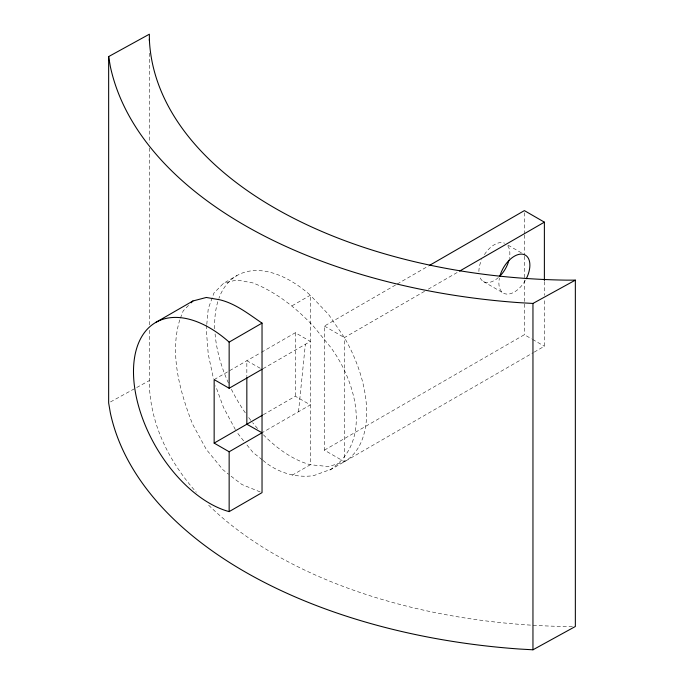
<?xml version="1.0" encoding="UTF-8"?>
<svg xmlns="http://www.w3.org/2000/svg" width="684" height="684" viewBox="0 0 684 684"><rect width="100%" height="100%" fill="white"/><g stroke="black" fill="none" stroke-linecap="round" stroke-linejoin="round"><path stroke-width="0.51" stroke-dasharray="3.42 2.56" d="M206.688 325.43L206.303 329.603L208.244 354.184L213.493 378.774M206.79 324.387L208.244 308.758L213.93 293.077L223.488 283.33L236.938 275.567M298.515 411.717L305.363 344.266M179.755 319.907C169.307 354.021 180.003 391.966 192.572 424.157L206.329 449.439L223.001 469.805L228.542 474.217M180.448 318.086L183.235 310.801L189.699 304.243M263.024 460.426C276.815 472.276 295.83 478.338 313.819 475.594L330.68 469.395C372.677 441.12 356.022 381.518 330.68 347.301L313.819 326.653C296.634 308.364 276.584 292.239 253.037 282.954L236.655 279.961L223.488 283.33M292.059 305.791L310.339 295.231L328.671 314.58L344.403 337.614A107.465 62.047 60 0 1 344.403 461.7L328.671 466.556L310.339 464.744A107.465 62.047 60 0 1 263.451 434.836M214.152 379.603L260.561 352.807M261.476 352.286L295.343 332.732L310.339 341.393L262.032 369.283M424.576 291.324L344.403 337.614L344.403 461.7L324.404 450.157L324.404 326.063L396.284 284.57M397.207 284.031L428.543 265.948M428.261 289.195L458.673 271.642M263.306 414.726L295.343 396.233L310.339 404.894L262.938 432.254M324.404 450.157L524.38 334.707L531.648 338.905M292.059 475.294L310.339 464.744L310.339 295.231A107.465 62.047 60 0 0 218.889 298.404M329.919 470.062L533.315 352.636M534.238 352.098L544.379 346.249L544.379 299.583M110.5 401.927L149.368 380.56M572.388 626.501L566.48 626.501A427.739 246.95 0 0 1 206.893 503.45M260.176 491.933L241.931 484.52L229.337 474.85M260.245 368.274L246.838 360.733L246.838 376.61M508.067 245.163L521.704 253.029M483.426 281.551L503.424 293.094M532.562 339.426L544.379 346.249M324.404 326.063L344.403 337.614M262.194 459.768L253.037 452.466L246.813 444.805M243.615 440.855L236.655 431.937M235.373 429.603L223.488 407.425L215.597 385.785M544.379 281.551L544.379 295.343M524.38 212.733L524.38 233.945M524.38 235.005L524.38 255.158M524.38 256.218L524.38 334.707M295.343 332.732L295.343 396.233M149.368 53.172L149.368 142.905M149.368 148.026L149.368 325.139M149.368 330.261L149.368 385.682A427.739 246.95 0 0 0 196.265 492.198M257.577 428.517A107.465 62.047 60 0 1 252.678 422.686M250.797 420.301A107.465 62.047 60 0 1 247.711 416.205M245.299 412.828A107.465 62.047 60 0 1 231.072 388.649M228.413 383.006A107.465 62.047 60 0 1 215.084 333.954M214.759 328.773A107.465 62.047 60 0 1 218.529 299.412M525.338 280.44A21.914 12.654 -60 0 1 506.63 294.086A21.914 12.654 -60 0 1 499.414 278.123M507.802 245.872A21.914 12.654 -60 0 1 509.349 258.561M498.397 277.533A21.914 12.654 -60 0 1 479.416 275.84M478.886 271.514A21.914 12.654 -60 0 1 481.681 259.638M484.417 254.61A21.914 12.654 -60 0 1 504.604 243.213"/><path stroke-width="1.03" d="M191.135 302.79L192.931 300.977L206.329 297.463L219.974 299.823C235.8 303.713 248.754 314.153 262.032 323.122L262.032 492.634L229.149 511.615A107.465 62.047 60 0 1 133.491 371.634A107.465 62.047 60 0 1 229.149 342.111L262.032 323.122M155.755 322.438L192.931 300.977M429.458 265.409L524.38 210.612L544.379 222.155L544.379 280.491M246.838 377.671L246.838 424.234L262.032 432.784L229.149 451.765L214.152 443.104L214.152 379.603L229.149 388.264L262.032 369.283M459.597 271.103L544.379 222.155M214.152 443.104L262.391 415.256M149.368 39.321A427.739 246.95 0 0 0 566.48 280.141L575.347 280.141L575.347 626.501L532.956 649.8L519.421 649.03A470.173 271.454 0 0 1 110.338 412.854L108.653 402.944L108.653 56.584L149.368 34.2L149.368 40.595M108.653 56.584L110.338 66.485A470.173 271.454 0 0 0 519.421 302.67L532.956 303.439L575.347 280.141M532.956 303.439L532.956 649.8M229.149 342.111L229.149 388.264M229.149 451.765L229.149 511.615M499.816 276.404A21.914 12.654 -60 0 1 522.131 254.14A21.914 12.654 -60 0 1 526.252 278.764M508.947 260.279A21.914 12.654 -60 0 1 499.679 276.327"/></g></svg>
